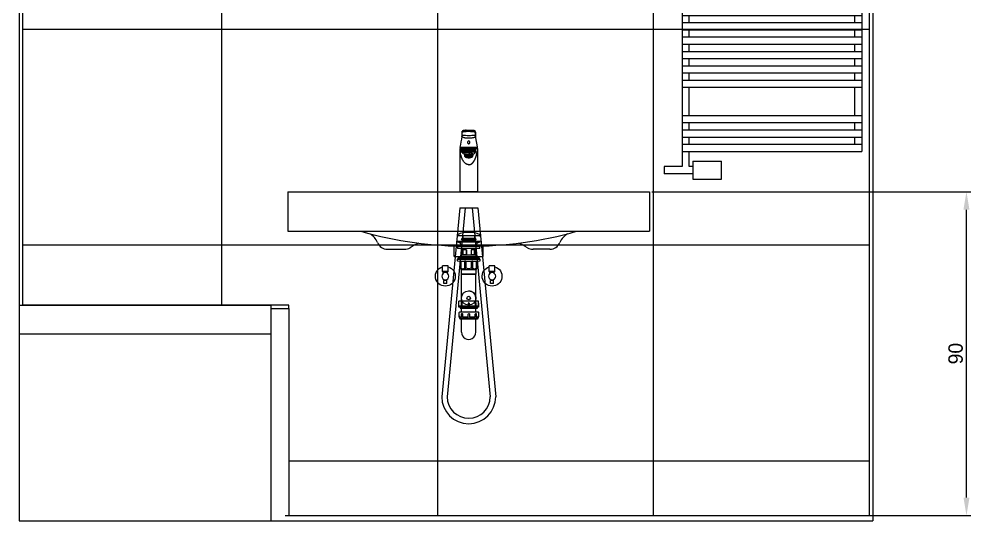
# Model space of a CAD drawing. Header units: millimetres. Extents: x 976 to 9349, y -1578 to 2211.
# Drawn here: x 4960.1 to 5224.7, y 438.6 to 578 of the extents above; entities that cross this region are included whole.
import ezdxf

# ---------------------------------------------------------------- set-up
doc = ezdxf.new("R2010")
doc.units = ezdxf.units.MM
for name, color, linetype in [('Grzejniki', 12, 'Continuous'), ('Inst - odpływ', 35, 'Continuous'), ('Inst - woda', 220, 'Continuous'), ('Meble wnętrze', 52, 'Continuous'), ('Płytki', 254, 'Continuous'), ('Wbudowane', 175, 'Continuous'), ('Ściany', 7, 'Continuous')]:
    doc.layers.add(name, color=color, linetype=linetype)
doc.dimstyles.new('ISO-25', dxfattribs={"dimtxt": 4, "dimasz": 5, "dimexe": 1.25, "dimexo": 0.625, "dimgap": 1, "dimtad": 1, "dimtxsty": 'Standard', "dimcen": 2.5, "dimadec": 0, "dimazin": 0, "dimtfac": 1, "dimtmove": 0, "dimatfit": 3, "dimfxl": 1, "dimarcsym": 0})

# ---------------------------------------------------------------- blocks, each defined once
blk = doc.blocks.new('Z$W@#24350')
for p, q in [((5, 125), (5, 3.5)), ((5, 125), (55, 125)), ((55, 125), (55, 7.68)), ((5, 123), (55, 123)), ((7, 123), (7, 121)), ((53, 123), (53, 121)), ((5, 121), (55, 121)), ((5, 119), (55, 119)), ((5, 117), (55, 117)), ((7, 119), (7, 117)), ((53, 119), (53, 117)), ((5, 115), (55, 115)), ((5, 115), (55, 115)), ((7, 115), (7, 107.17)), ((53, 115), (53, 107.17)), ((5, 107.17), (55, 107.17)), ((5, 105.17), (55, 105.17)), ((7, 105.17), (7, 103.17)), ((53, 105.17), (53, 103.17)), ((5, 103.17), (55, 103.17)), ((5, 101.17), (55, 101.17)), ((7, 101.17), (7, 99.17)), ((53, 101.17), (53, 99.17)), ((5, 99.17), (55, 99.17)), ((5, 97.17), (55, 97.17)), ((5, 97.17), (55, 97.17)), ((7, 97.17), (7, 95.17)), ((53, 97.17), (53, 95.17)), ((5, 95.17), (55, 95.17)), ((5, 93.17), (55, 93.17)), ((7, 93.17), (7, 91.17)), ((53, 93.17), (53, 91.17)), ((5, 91.17), (55, 91.17)), ((5, 89.17), (55, 89.17)), ((5, 89.17), (55, 89.17)), ((7, 89.17), (7, 87.17)), ((53, 89.17), (53, 87.17)), ((5, 87.17), (55, 87.17)), ((5, 85.17), (55, 85.17)), ((7, 85.17), (7, 83.17)), ((53, 85.17), (53, 83.17)), ((5, 83.17), (55, 83.17)), ((5, 81.17), (55, 81.17)), ((5, 81.17), (55, 81.17)), ((7, 81.17), (7, 79.17)), ((53, 81.17), (53, 79.17)), ((5, 79.17), (55, 79.17)), ((5, 77.17), (55, 77.17)), ((7, 77.17), (7, 75.17)), ((53, 77.17), (53, 75.17)), ((5, 75.17), (55, 75.17)), ((5, 73.17), (55, 73.17)), ((7, 73.17), (7, 59.5)), ((53, 73.17), (53, 59.5)), ((5, 59.5), (55, 59.5)), ((5, 57.5), (55, 57.5)), ((7, 55.5), (7, 57.5)), ((53, 55.5), (53, 57.5)), ((5, 55.5), (55, 55.5)), ((5, 53.5), (55, 53.5)), ((7, 51.5), (7, 53.5)), ((53, 51.5), (53, 53.5)), ((5, 51.5), (55, 51.5)), ((5, 51.5), (55, 51.5)), ((5, 49.5), (55, 49.5)), ((7, 47.5), (7, 49.5)), ((53, 47.5), (53, 49.5)), ((5, 47.5), (55, 47.5)), ((5, 45.5), (55, 45.5)), ((7, 43.5), (7, 45.5)), ((53, 43.5), (53, 45.5)), ((5, 43.5), (55, 43.5)), ((5, 43.5), (55, 43.5)), ((5, 41.5), (55, 41.5)), ((7, 39.5), (7, 41.5)), ((53, 39.5), (53, 41.5)), ((5, 39.5), (55, 39.5)), ((5, 37.5), (55, 37.5)), ((7, 35.5), (7, 37.5)), ((53, 35.5), (53, 37.5)), ((5, 35.5), (55, 35.5)), ((5, 35.5), (55, 35.5)), ((5, 33.5), (55, 33.5)), ((7, 31.5), (7, 33.5)), ((53, 31.5), (53, 33.5)), ((5, 31.5), (55, 31.5)), ((5, 29.5), (55, 29.5)), ((7, 27.5), (7, 29.5)), ((53, 27.5), (53, 29.5)), ((5, 27.5), (55, 27.5)), ((5, 25.5), (55, 25.5)), ((7, 17.68), (7, 25.5)), ((53, 17.68), (53, 25.5)), ((5, 17.68), (55, 17.68)), ((5, 17.68), (55, 17.68)), ((5, 15.68), (55, 15.68)), ((5, 13.68), (55, 13.68)), ((7, 13.68), (7, 15.68)), ((53, 13.68), (53, 15.68)), ((5, 11.68), (55, 11.68)), ((7, 9.68), (7, 11.68)), ((53, 9.68), (53, 11.68)), ((5, 9.68), (55, 9.68)), ((5, 7.68), (55, 7.68)), ((7, 3.5), (7, 7.68)), ((0, 3.5), (0, 1.5)), ((5, 3.5), (0, 3.5)), ((7.96, 3.5), (7, 3.5)), ((7.96, 5), (15.96, 5)), ((7.96, 5), (7.96, 0)), ((15.96, 0), (15.96, 5)), ((7.96, 1.5), (0, 1.5)), ((7.96, 0), (15.96, 0)), ((7.96, 0), (15.96, 0))]:
    blk.add_line(p, q)
blk = doc.blocks.new('Z$W@#2421')
for p, q in [((0, 257.2), (0, 0)), ((237.3, 257.2), (237.3, 0)), ((0, 0), (237.3, 0))]:
    blk.add_line(p, q)
blk = doc.blocks.new('Z$W@#19358')
for p, q in [((0, 60), (70, 60)), ((0, 60), (0, 0)), ((70, 60), (70, 0)), ((0, 52), (70, 52)), ((0, 0), (70, 0))]:
    blk.add_line(p, q)
blk = doc.blocks.new('Z$W@#25874')
for p, q in [((0, 18), (0, 7)), ((0, 18), (100.5, 18)), ((100.5, 18), (100.5, 7)), ((0, 7), (100.5, 7)), ((50.05, 7), (50.45, 7)), ((46.25, 0), (46.25, 2.93)), ((54.25, 0), (54.25, 2.93)), ((27.67, 2), (32.38, 2)), ((46.25, 0), (54.25, 0)), ((72.83, 2), (68.12, 2))]:
    blk.add_line(p, q)
for centre, radius, start, end in [((50.25, 113.46), 110.61, 254.2627, 285.7373), ((20.25, 2), 5, 22.0243, 59.8717), ((80.25, 2), 5, 120.1283, 157.9757), ((27.67, 5), 3, 202.0243, 270), ((50.15, -24.06), 31.06, 116.4959, 121.4397), ((50.35, -24.06), 31.06, 58.5603, 63.5041), ((72.83, 5), 3, 270, 337.9757), ((32.38, 5), 3, 270, 301.4397), ((68.12, 5), 3, 238.5603, 270)]:
    blk.add_arc(centre, radius, start, end)
blk = doc.blocks.new('Z$W@#20518')
for p, q in [((0.64, 16.51), (0.68, 16.77)), ((0.64, 16.5), (0.64, 16.5)), ((0.69, 16.79), (0.65, 16.53)), ((4.35, 16.53), (4.31, 16.79)), ((4.36, 16.51), (4.32, 16.77)), ((4.36, 16.5), (4.36, 16.5)), ((4.95, 12.5), (4.38, 15.41)), ((0, 11.95), (0, 11.95)), ((0, 11.95), (0, 11)), ((0, 11), (0, 0)), ((0.02, 11.99), (0.02, 11.99)), ((0.1, 12.25), (0.14, 12.25)), ((0.14, 11.95), (0.14, 11)), ((0.19, 12), (0.64, 12)), ((0.59, 11.02), (0.59, 11.95)), ((0.59, 11.95), (0.59, 11.95)), ((2.5, 11.95), (0.59, 11.95)), ((4.41, 11.74), (0.59, 11.74)), ((0.59, 11.54), (0.93, 11.54)), ((0.59, 11.45), (0.89, 11.45)), ((1.9, 11.4), (0.59, 11.4)), ((1.81, 11.38), (0.59, 11.38)), ((0.64, 12), (4.36, 12)), ((1.47, 11.14), (1.4, 11.08)), ((4.41, 11.95), (2.5, 11.95)), ((4.41, 11.4), (3.1, 11.4)), ((4.41, 11.38), (3.19, 11.38)), ((3.6, 11.08), (3.53, 11.14)), ((3.92, 11.63), (3.95, 11.62)), ((4.07, 11.54), (4.41, 11.54)), ((4.11, 11.45), (4.41, 11.45)), ((4.36, 12), (4.81, 12)), ((4.41, 11.95), (4.41, 11.95)), ((4.41, 11.02), (4.41, 11.95)), ((4.86, 12.25), (4.9, 12.25)), ((4.86, 11.95), (4.86, 11)), ((4.99, 11.98), (4.99, 11.98)), ((5, 11.95), (5, 11.95)), ((5, 11), (5, 11.95)), ((5, 0), (5, 11)), ((1.31, 10.52), (1.31, 10.24)), ((1.4, 10.09), (1.4, 10.37)), ((1.4, 10.07), (1.4, 10.09)), ((1.4, 9.73), (1.4, 10.07)), ((1.6, 10.01), (1.6, 9.81)), ((1.87, 9.83), (1.65, 9.83)), ((1.87, 9.82), (1.65, 9.82)), ((1.65, 9.59), (1.73, 9.56)), ((1.9, 9.89), (1.68, 9.91)), ((1.89, 9.88), (1.68, 9.9)), ((1.68, 9.75), (1.68, 9.82)), ((1.88, 9.77), (1.68, 9.75)), ((1.89, 9.76), (1.68, 9.74)), ((1.95, 9.94), (1.76, 9.98)), ((1.76, 9.67), (1.76, 9.75)), ((1.93, 9.71), (1.76, 9.67)), ((1.96, 9.95), (1.77, 9.99)), ((1.94, 9.7), (1.77, 9.66)), ((1.87, 9.83), (1.87, 9.88)), ((1.87, 9.83), (1.87, 9.81)), ((1.89, 9.6), (1.89, 9.69)), ((2.03, 9.65), (1.89, 9.6)), ((2.05, 9.99), (1.9, 10.04)), ((1.9, 9.89), (1.9, 9.95)), ((2.04, 9.65), (1.91, 9.6)), ((2.06, 9.99), (1.92, 10.05)), ((1.96, 9.95), (1.96, 10.02)), ((2.23, 9.83), (1.98, 9.83)), ((2.22, 9.82), (1.98, 9.82)), ((2.04, 9.82), (2.04, 9.73)), ((2.24, 9.78), (2.04, 9.73)), ((2.25, 9.76), (2.05, 9.72)), ((2.06, 9.99), (2.06, 10.09)), ((2.25, 9.87), (2.06, 9.91)), ((2.07, 9.55), (2.07, 9.64)), ((2.16, 9.61), (2.07, 9.55)), ((2.18, 10.03), (2.08, 10.09)), ((2.27, 9.88), (2.08, 9.92)), ((2.17, 9.61), (2.08, 9.55)), ((2.2, 10.03), (2.1, 10.1)), ((2.2, 10.03), (2.2, 10.11)), ((2.22, 9.83), (2.22, 9.81)), ((2.22, 9.76), (2.22, 9.66)), ((2.33, 9.73), (2.22, 9.66)), ((2.23, 9.88), (2.23, 9.83)), ((2.35, 9.91), (2.24, 9.98)), ((2.36, 9.72), (2.25, 9.65)), ((2.38, 9.92), (2.27, 9.98)), ((2.27, 9.96), (2.27, 9.88)), ((2.27, 9.52), (2.27, 9.59)), ((2.32, 9.58), (2.27, 9.52)), ((2.33, 10.05), (2.28, 10.12)), ((2.34, 9.58), (2.29, 9.52)), ((2.35, 10.05), (2.3, 10.12)), ((2.35, 10.05), (2.35, 10.13)), ((2.36, 9.87), (2.45, 9.85)), ((2.38, 10), (2.38, 9.92)), ((2.41, 9.88), (2.47, 9.86)), ((2.45, 9.85), (2.45, 9.83)), ((2.47, 9.86), (2.47, 9.89)), ((2.47, 9.77), (2.47, 9.81)), ((2.48, 9.93), (2.48, 10)), ((2.48, 9.7), (2.48, 9.63)), ((2.49, 10.06), (2.49, 10.13)), ((2.49, 9.57), (2.49, 9.51)), ((2.51, 10.06), (2.51, 10.13)), ((2.51, 9.57), (2.51, 9.51)), ((2.52, 9.93), (2.52, 10)), ((2.52, 9.77), (2.52, 9.81)), ((2.52, 9.7), (2.52, 9.63)), ((2.53, 9.86), (2.53, 9.89)), ((2.59, 9.88), (2.53, 9.86)), ((2.64, 9.87), (2.55, 9.85)), ((2.55, 9.83), (2.55, 9.85)), ((2.62, 10), (2.62, 9.92)), ((2.62, 9.92), (2.72, 9.98)), ((2.64, 9.72), (2.75, 9.65)), ((2.65, 10.05), (2.65, 10.13)), ((2.65, 10.05), (2.7, 10.12)), ((2.65, 9.91), (2.76, 9.98)), ((2.66, 9.58), (2.71, 9.52)), ((2.67, 10.05), (2.72, 10.12)), ((2.67, 9.73), (2.78, 9.66)), ((2.68, 9.58), (2.73, 9.52)), ((2.73, 9.96), (2.73, 9.88)), ((2.73, 9.88), (2.92, 9.92)), ((2.73, 9.52), (2.73, 9.59)), ((2.75, 9.87), (2.94, 9.91)), ((2.75, 9.76), (2.95, 9.72)), ((2.76, 9.78), (2.96, 9.73)), ((2.77, 9.88), (2.77, 9.83)), ((2.77, 9.83), (3.02, 9.83)), ((2.77, 9.81), (2.77, 9.83)), ((2.77, 9.82), (3.02, 9.82)), ((2.78, 9.76), (2.78, 9.66)), ((2.8, 10.03), (2.8, 10.11)), ((2.8, 10.03), (2.9, 10.1)), ((2.82, 10.03), (2.92, 10.09)), ((2.82, 9.61), (2.92, 9.55)), ((2.84, 9.61), (2.93, 9.55)), ((2.93, 9.99), (2.93, 10.09)), ((2.93, 9.99), (3.08, 10.05)), ((2.93, 9.55), (2.93, 9.64)), ((2.95, 9.99), (3.1, 10.04)), ((2.96, 9.82), (2.96, 9.73)), ((2.96, 9.65), (3.09, 9.6)), ((2.97, 9.65), (3.11, 9.6)), ((3.04, 9.95), (3.04, 10.02)), ((3.04, 9.95), (3.23, 9.99)), ((3.05, 9.94), (3.24, 9.98)), ((3.06, 9.7), (3.23, 9.66)), ((3.07, 9.71), (3.24, 9.67)), ((3.1, 9.89), (3.1, 9.95)), ((3.1, 9.89), (3.32, 9.91)), ((3.11, 9.88), (3.32, 9.9)), ((3.11, 9.76), (3.32, 9.74)), ((3.11, 9.6), (3.11, 9.69)), ((3.12, 9.83), (3.12, 9.88)), ((3.12, 9.83), (3.35, 9.83)), ((3.12, 9.81), (3.12, 9.83)), ((3.12, 9.82), (3.35, 9.82)), ((3.12, 9.77), (3.32, 9.75)), ((3.24, 9.67), (3.24, 9.75)), ((3.27, 9.56), (3.35, 9.59)), ((3.32, 9.75), (3.32, 9.82)), ((3.4, 9.81), (3.4, 10.01)), ((3.6, 10.09), (3.6, 10.37)), ((3.6, 10.07), (3.6, 10.09)), ((3.6, 9.73), (3.6, 10.07)), ((3.69, 10.24), (3.69, 10.52)), ((5, 0), (0, 0))]:
    blk.add_line(p, q)
for centre, radius, start, end in [((-80.5, 16.89), 81.15, 359.1901, 359.7284), ((0.69, 16.5), 0.0495, 171.0221, 179.4698), ((-196.29, 17.87), 196.98, 359.3672, 359.589), ((200.46, 17.8), 196.15, 180.394, 180.6168), ((4.31, 16.5), 0.0495, 0.7416, 8.978), ((190.15, 17.78), 185.79, 180.3933, 180.6284), ((-7.98, 15.95), 8.62, 356.5795, 358.6095), ((0.44, 15.44), 0.183, 347.1801, 359.8156), ((2.5, 50.92), 35.27, 267.0452, 270.0066), ((2.5, 50.95), 35.3, 269.9945, 272.9537), ((12.23, 15.91), 7.87, 181.2674, 183.5083), ((4.61, 15.44), 0.235, 180.3966, 192.3432), ((0.05, 11.95), 0.0459, 106.5926, 184.5187), ((0.66, 12.38), 0.618, 167.9971, 176.8535), ((0.55, 12.37), 0.511, 175.5338, 184.209), ((2.5, 11.36), 2.45, 158.5015, 164.8573), ((0.19, 11.95), 0.0485, 91.869, 181.7561), ((0.28, -47.32), 58.32, 89.823, 90.138), ((0.51, 11), 0.0484, 181.906, 193.6818), ((1.32, -167.23), 178.25, 89.6193, 90.233), ((1.15, 469.98), 458.99, 269.9307, 270.1679), ((2.5, 12.32), 2.32, 215.0915, 218.1672), ((0.61, 11.48), 0.1, 270, 311.4096), ((2.5, 12.32), 2.32, 218.1672, 220.098), ((2.5, 12.32), 2.32, 220.098, 222.7031), ((2.5, 12.32), 2.32, 222.7031, 232.7215), ((1.09, 11.43), 0.2, 93, 178.1439), ((1.09, 11.43), 0.2, 177.6713, 179.9994), ((1.09, 11.17), 0.2, 180, 194.1616), ((1.09, 11.17), 0.2, 180.1819, 180.6505), ((1.09, 11.17), 0.2, 192.8648, 194.4052), ((3.57, -81.23), 92.25, 89.4809, 90.6667), ((2.5, 12.32), 2.32, 307.278, 317.2965), ((3.91, 11.43), 0.2, 1.8561, 87), ((3.91, 11.17), 0.2, 320.6652, 360), ((3.91, 11.43), 0.2, 359.9904, 2.3287), ((2.5, 12.32), 2.32, 317.2965, 319.9523), ((2.5, 12.32), 2.32, 319.9523, 321.7065), ((4.38, 11.48), 0.1, 228.5904, 270), ((2.5, 12.32), 2.32, 321.7065, 324.9085), ((4.36, 11.02), 0.0484, 324.8089, 0.3249), ((4.37, 11.01), 0.0415, 326.9045, 355.9878), ((4.49, 11), 0.049, 346.3516, 358.037), ((4.76, -276.88), 287.88, 89.981, 90.0448), ((2.5, 11.36), 2.45, 15.1427, 21.4985), ((4.88, 8.04), 3.96, 88.9415, 90.9118), ((4.81, 11.95), 0.049, 358.7771, 87.5479), ((4.35, 12.38), 0.615, 3.2103, 11.9569), ((4.95, 11.95), 0.0498, 69.8781, 89.9914), ((4.45, 12.37), 0.508, 355.8532, 4.7737), ((4.95, 11.95), 0.046, 355.5708, 73.4198), ((2.5, 12.32), 2.32, 232.7215, 239.0421), ((1.77, 9.83), 0.119, 178.2011, 181.7989), ((1.96, 9.83), 0.0878, 177.554, 180), ((2.5, 9.2), 0.733, 88.6316, 91.3684), ((2.5, 11.03), 1.4, 269.2842, 270.7158), ((2.5, 8.39), 1.67, 89.6565, 90.3435), ((2.5, 11.78), 2.27, 269.7475, 270.2525), ((3.04, 9.83), 0.0878, 0, 2.446), ((3.23, 9.83), 0.119, 358.2011, 1.7989), ((2.5, 12.32), 2.32, 300.9571, 305.2578), ((2.5, 12.32), 2.32, 305.2578, 307.278)]:
    blk.add_arc(centre, radius, start, end)
for centre, major_axis, ratio, start_param, end_param in [((2.5, 13.73), (0, -0.372), 0.900028, 1.570796, 4.712389), ((0.05, 11.95), (0.0353, -0.0355), 0.997523, 2.36032, 2.673084), ((2.5, 12.24), (-2.43, 0), 0.026177, 3.381498, 6.04328), ((2.5, 10.9), (-1.2, 0), 0.374607, 3.410231, 6.014782), ((2.5, 11.07), (1.15, 0), 0.374607, 3.141593, 3.216053), ((2.5, 11.04), (1.12, 0), 0.374607, 0.032033, 3.10956), ((2.5, 10.97), (1.12, 0), 0.374607, 0.415914, 2.725679), ((2.5, 10.78), (-1.2, 0), 0.374607, 3.710852, 5.713971), ((2.5, 10.73), (1.12, 0), 0.374607, 0.738329, 2.403507), ((2.5, 10.65), (1.2, 0), 0.374607, 0.951584, 2.188942), ((2.5, 10.63), (-1.19, 0), 0.374607, 4.196659, 5.226976), ((2.5, 11.07), (1.15, 0), 0.374607, 6.208725, 6.283185), ((4.95, 11.95), (-0.0353, -0.0356), 0.994209, 3.612256, 3.92506), ((2.5, 9.6), (1.18, -0.7), 0.283658, 2.906058, 3.71371), ((2.5, 9.91), (-1.19, 0), 0.374607, 3.545419, 5.879359), ((2.5, 9.9), (1.19, 0), 0.374607, 3.530354, 3.916702), ((2.5, 9.84), (-1.07, 0), 0.374607, 0, 4.240349), ((2.5, 9.84), (-1.07, 0), 0.374607, 5.195623, 6.283185), ((2.5, 9.84), (-1.08, 0), 0.374607, 0.388292, 2.765558), ((2.5, 10.09), (-0.939, 0), 0.374607, 0.258502, 0.287956), ((2.5, 9.83), (-0.85, 0), 0.374607, 6.033151, 6.27142), ((2.5, 9.83), (-0.85, 0), 0.374607, 0.011765, 0.250034), ((2.5, 9.83), (-0.85, 0), 0.374607, -0.38943, -0.273564), ((2.5, 9.83), (-0.85, 0), 0.374607, -0.273564, -0.250034), ((2.5, 9.83), (-0.85, 0), 0.374607, 0.250034, 0.273564), ((2.5, 9.83), (-0.85, 0), 0.374607, 0.273564, 0.511834), ((2.5, 9.83), (-0.85, 0), 0.374607, 0.511834, 0.535364), ((2.5, 9.83), (-0.85, 0), 0.374607, 0.535364, 0.773633), ((2.5, 9.83), (-0.625, 0), 0.374607, -0.2778, -0.245799), ((2.5, 9.83), (-0.85, 0), 0.374607, 0.773633, 0.797163), ((2.5, 9.83), (-0.85, 0), 0.374607, 0.797163, 1.035433), ((2.5, 9.83), (-0.625, 0), 0.374607, -0.539599, -0.507598), ((2.5, 9.84), (-1.07, 0), 0.374607, 4.240349, 5.195623), ((2.5, 9.83), (-0.525, 0), 0.374607, 0.490259, 0.556938), ((2.5, 9.83), (-0.625, 0), 0.374607, -0.801399, -0.769397), ((2.5, 9.83), (-0.85, 0), 0.374607, 1.035433, 1.058963), ((2.5, 9.83), (-0.85, 0), 0.374607, 1.058963, 1.297232), ((2.5, 9.83), (-0.625, 0), 0.374607, -1.063198, -1.031197), ((2.5, 9.83), (0.275, 0), 0.374607, 3.077913, 3.141593), ((2.5, 9.83), (-0.525, 0), 0.374607, 1.013858, 1.080537), ((2.5, 9.83), (-0.275, 0), 0.374607, -0.587278, -0.459919), ((2.5, 9.83), (-0.85, 0), 0.374607, 1.297232, 1.320762), ((2.5, 9.83), (-0.85, 0), 0.374607, 1.320762, 1.559031), ((2.5, 9.83), (-0.625, 0), 0.374607, -1.324998, -1.292996), ((2.5, 9.83), (-0.275, 0), 0.374607, -1.110877, -0.983518), ((2.5, 9.85), (-0.052, 0), 0.374607, 5.257664, 6.261509), ((2.5, 9.85), (-0.215, 0), 0.374607, 1.454254, 1.687339), ((2.5, 9.83), (0.85, 0), 0.374607, 4.724154, 4.962423), ((2.5, 9.85), (0.052, 0), 0.374607, 0.021676, 1.025521), ((2.5, 9.83), (0.275, 0), 0.374607, 0.983518, 1.110877), ((2.5, 9.83), (0.625, 0), 0.374607, 1.292996, 1.324998), ((2.5, 9.83), (0.85, 0), 0.374607, -1.320762, -1.297232), ((2.5, 9.83), (0.275, 0), 0.374607, 0.459919, 0.587278), ((2.5, 9.83), (0.85, 0), 0.374607, -1.297232, -1.058963), ((2.5, 9.83), (0.525, 0), 0.374607, -1.080537, -1.013858), ((2.5, 9.83), (-0.275, 0), 0.374607, 3.141593, 3.205272), ((2.5, 9.83), (0.625, 0), 0.374607, 1.031197, 1.063198), ((2.5, 9.83), (0.85, 0), 0.374607, -1.058963, -1.035433), ((2.5, 9.83), (0.625, 0), 0.374607, 0.769397, 0.801399), ((2.5, 9.83), (0.85, 0), 0.374607, -1.035433, -0.797163), ((2.5, 9.83), (0.525, 0), 0.374607, -0.556938, -0.490259), ((2.5, 9.83), (0.625, 0), 0.374607, 0.507598, 0.539599), ((2.5, 9.83), (0.85, 0), 0.374607, -0.797163, -0.773633), ((2.5, 9.83), (0.625, 0), 0.374607, 0.245799, 0.2778), ((2.5, 9.83), (0.85, 0), 0.374607, -0.773633, -0.535364), ((2.5, 9.83), (0.85, 0), 0.374607, -0.535364, -0.511834), ((2.5, 9.83), (0.85, 0), 0.374607, -0.511834, -0.273564), ((2.5, 9.83), (0.85, 0), 0.374607, 0.273564, 0.38943), ((2.5, 9.83), (0.85, 0), 0.374607, 0.250034, 0.273564), ((2.5, 9.83), (0.85, 0), 0.374607, 0.011765, 0.250034), ((2.5, 9.83), (0.85, 0), 0.374607, 6.033151, 6.27142), ((2.5, 9.83), (0.85, 0), 0.374607, -0.273564, -0.250034), ((2.5, 9.9), (1.19, 0), 0.374607, -0.775109, -0.388761), ((2.5, 10.09), (0.939, 0), 0.374607, -0.287956, -0.258434), ((2.5, 9.6), (-1.18, -0.7), 0.283658, 2.569475, 3.377127)]:
    blk.add_ellipse(centre, major_axis=major_axis, ratio=ratio, start_param=start_param, end_param=end_param)
for centre, major_axis in [((2.5, 9.84), (-1.01, 0)), ((2.5, 9.81), (0.9, 0)), ((2.5, 9.81), (-0.87, 0)), ((2.5, 9.81), (0.625, 0)), ((2.5, 9.81), (-0.525, 0)), ((2.5, 9.81), (-0.275, 0)), ((2.5, 9.81), (-0.215, 0)), ((2.5, 9.83), (-0.052, 0))]:
    blk.add_ellipse(centre, major_axis=major_axis, ratio=0.374607)
for points, degree, knots in [([(0.64, 16.51), (0.64, 16.55), (0.69, 16.58), (0.83, 16.63), (0.89, 16.64), (1.02, 16.67), (1.1, 16.69), (1.36, 16.73), (1.57, 16.75), (2.01, 16.77), (2.26, 16.78), (2.62, 16.78), (2.74, 16.78), (2.98, 16.77), (3.1, 16.77), (3.32, 16.75), (3.43, 16.74), (3.63, 16.72), (3.73, 16.71), (3.9, 16.69), (3.98, 16.67), (4.11, 16.64), (4.17, 16.63), (4.26, 16.59), (4.3, 16.58), (4.34, 16.55), (4.36, 16.53), (4.36, 16.51)], 3, [0.0026707, 0.0026707, 0.0026707, 0.0026707, 0.125, 0.125, 0.1875, 0.1875, 0.25, 0.25, 0.375, 0.375, 0.5, 0.5, 0.5625, 0.5625, 0.625, 0.625, 0.6875, 0.6875, 0.75, 0.75, 0.8125, 0.8125, 0.875, 0.875, 0.9375, 0.9375, 0.9973776, 0.9973776, 0.9973776, 0.9973776]), ([(1.81, 17.06), (1.8, 17.06), (1.76, 17.06), (1.7, 17.05), (1.62, 17.05), (1.55, 17.04), (1.48, 17.03), (1.41, 17.02), (1.34, 17.02), (1.28, 17.01), (1.22, 17), (1.16, 16.99), (1.1, 16.98), (1.05, 16.97), (1, 16.96), (0.95, 16.95), (0.91, 16.93), (0.87, 16.92), (0.83, 16.91), (0.8, 16.9), (0.77, 16.88), (0.75, 16.86), (0.72, 16.85), (0.71, 16.83), (0.7, 16.81), (0.69, 16.8), (0.69, 16.79), (0.68, 16.78), (0.68, 16.78), (0.68, 16.78)], 3, [0, 0, 0, 0, 0.019076, 0.060416, 0.10155, 0.142446, 0.183195, 0.224092, 0.265275, 0.306719, 0.348394, 0.390267, 0.432304, 0.474474, 0.51675, 0.559119, 0.601583, 0.644171, 0.686951, 0.730026, 0.77313, 0.817599, 0.862942, 0.900184, 0.932697, 0.961898, 0.9761, 0.988545, 1, 1, 1, 1]), ([(4.32, 16.46), (4.32, 16.47), (4.3, 16.49), (4.26, 16.52), (4.22, 16.54), (4.13, 16.57), (4.08, 16.59), (3.94, 16.62), (3.87, 16.63), (3.62, 16.67), (3.41, 16.69), (2.98, 16.72), (2.74, 16.72), (2.38, 16.72), (2.26, 16.72), (2.03, 16.72), (1.92, 16.71), (1.7, 16.7), (1.59, 16.69), (1.39, 16.67), (1.3, 16.66), (1.13, 16.63), (1.06, 16.62), (0.93, 16.59), (0.87, 16.57), (0.78, 16.54), (0.74, 16.52), (0.7, 16.49), (0.68, 16.47), (0.68, 16.46)], 3, [0, 0, 0, 0, 0.0625, 0.0625, 0.125, 0.125, 0.1875, 0.1875, 0.25, 0.25, 0.375, 0.375, 0.5, 0.5, 0.5625, 0.5625, 0.625, 0.625, 0.6875, 0.6875, 0.75, 0.75, 0.8125, 0.8125, 0.875, 0.875, 0.9375, 0.9375, 1, 1, 1, 1]), ([(4.32, 16.77), (4.31, 16.79), (4.3, 16.81), (4.26, 16.84), (4.22, 16.86), (4.13, 16.89), (4.07, 16.91), (3.94, 16.94), (3.86, 16.95), (3.61, 16.99), (3.41, 17), (2.98, 17.03), (2.74, 17.04), (2.38, 17.04), (2.26, 17.03), (2.03, 17.03), (1.92, 17.02), (1.7, 17.01), (1.59, 17), (1.4, 16.98), (1.3, 16.97), (1.05, 16.94), (0.92, 16.91), (0.75, 16.85), (0.7, 16.82), (0.69, 16.79)], 3, [0, 0, 0, 0, 0.0625, 0.0625, 0.125, 0.125, 0.1875, 0.1875, 0.25, 0.25, 0.375, 0.375, 0.5, 0.5, 0.5625, 0.5625, 0.625, 0.625, 0.6875, 0.6875, 0.75, 0.75, 0.875, 0.875, 0.981561, 0.981561, 0.981561, 0.981561]), ([(1.81, 17.06), (1.82, 17.06), (1.82, 17.06), (2.04, 17.07), (2.27, 17.08), (2.61, 17.08), (2.73, 17.08), (2.96, 17.07), (3.07, 17.07), (3.26, 17.05), (3.34, 17.05), (3.41, 17.04)], 3, [0.3731924, 0.3731924, 0.3731924, 0.3731924, 0.375, 0.375, 0.5, 0.5, 0.5625, 0.5625, 0.625, 0.625, 0.673548, 0.673548, 0.673548, 0.673548]), ([(4.32, 16.78), (4.32, 16.78), (4.31, 16.78), (4.31, 16.8), (4.3, 16.82), (4.29, 16.84), (4.27, 16.85), (4.25, 16.87), (4.22, 16.88), (4.19, 16.9), (4.16, 16.91), (4.12, 16.93), (4.08, 16.94), (4.03, 16.95), (3.99, 16.96), (3.94, 16.97), (3.88, 16.98), (3.83, 16.99), (3.77, 17), (3.7, 17.01), (3.64, 17.02), (3.57, 17.03), (3.5, 17.03), (3.45, 17.04), (3.42, 17.04), (3.42, 17.04)], 3, [0, 0, 0, 0, 0.0064, 0.04567, 0.08734, 0.127735, 0.168341, 0.214115, 0.264534, 0.316313, 0.367396, 0.417718, 0.467439, 0.516678, 0.5655, 0.613923, 0.661943, 0.709541, 0.756694, 0.803395, 0.850158, 0.897052, 0.944238, 0.991672, 1, 1, 1, 1]), ([(0.68, 15.69), (0.68, 15.64), (0.66, 15.59), (0.63, 15.5), (0.62, 15.47), (0.62, 15.43)], 3, [0, 0, 0, 0, 0.5, 0.5, 0.9501233, 0.9501233, 0.9501233, 0.9501233]), ([(0.62, 15.36), (0.62, 15.36), (0.62, 15.38), (0.62, 15.39), (0.62, 15.4)], 3, [0.93253152, 0.93253152, 0.93253152, 0.93253152, 0.94179482, 0.97733394, 0.97733394, 0.97733394, 0.97733394]), ([(2.5, 14.83), (2.5, 14.83), (2.48, 14.83), (2.34, 14.83), (2.13, 14.84), (1.88, 14.86), (1.7, 14.88), (1.52, 14.91), (1.31, 14.95), (1.07, 15.02), (0.85, 15.11), (0.72, 15.2), (0.66, 15.27), (0.63, 15.31), (0.62, 15.35), (0.62, 15.36)], 3, [0, 0, 0, 0, 0.0001601, 0.013885, 0.1383322, 0.2007896, 0.2632471, 0.3259081, 0.388569, 0.5140823, 0.6397244, 0.7652065, 0.8244941, 0.8832568, 0.9325315, 0.9325315, 0.9325315, 0.9325315]), ([(2.17, 13.73), (2.17, 13.72), (2.17, 13.72), (2.18, 13.64), (2.2, 13.56), (2.23, 13.5)], 3, [0.2436404, 0.2436404, 0.2436404, 0.2436404, 0.25, 0.25, 0.3522261, 0.3522261, 0.3522261, 0.3522261]), ([(2.23, 13.5), (2.24, 13.48), (2.25, 13.47), (2.29, 13.42), (2.32, 13.38), (2.4, 13.33), (2.45, 13.32), (2.55, 13.32), (2.6, 13.33), (2.68, 13.38), (2.71, 13.42), (2.75, 13.47), (2.76, 13.48), (2.77, 13.5)], 3, [0.3522261, 0.3522261, 0.3522261, 0.3522261, 0.375, 0.375, 0.4375, 0.4375, 0.5, 0.5, 0.5625, 0.5625, 0.625, 0.625, 0.6482126, 0.6482126, 0.6482126, 0.6482126]), ([(4.38, 15.42), (4.38, 15.42), (4.39, 15.38), (4.37, 15.32), (4.32, 15.24), (4.25, 15.17), (4.11, 15.09), (3.91, 15.02), (3.72, 14.96), (3.52, 14.92), (3.29, 14.88), (3.04, 14.86), (2.85, 14.84), (2.69, 14.84), (2.58, 14.83), (2.53, 14.83), (2.5, 14.83)], 3, [0, 0, 0, 0, 0.013688, 0.13744, 0.199859, 0.262484, 0.387994, 0.513659, 0.576516, 0.63929, 0.764355, 0.826785, 0.889216, 0.95154, 0.975767, 1, 1, 1, 1]), ([(2.77, 13.5), (2.8, 13.56), (2.82, 13.64), (2.82, 13.72), (2.82, 13.72), (2.82, 13.73)], 3, [0.6482126, 0.6482126, 0.6482126, 0.6482126, 0.75, 0.75, 0.75622, 0.75622, 0.75622, 0.75622]), ([(4.38, 15.42), (4.38, 15.43), (4.38, 15.44), (4.37, 15.46), (4.37, 15.47), (4.37, 15.5), (4.36, 15.52), (4.34, 15.57), (4.34, 15.59), (4.33, 15.64), (4.32, 15.67), (4.32, 15.69)], 3, [0, 0, 0, 0, 0.125, 0.125, 0.25, 0.25, 0.5, 0.5, 0.75, 0.75, 1, 1, 1, 1]), ([(0.04, 12.33), (0.04, 12.32), (0.04, 12.31), (0.04, 12.29), (0.05, 12.28), (0.06, 12.27), (0.07, 12.26), (0.08, 12.25), (0.09, 12.25), (0.1, 12.25), (0.1, 12.25)], 3, [0, 0, 0, 0, 0.125485, 0.332541, 0.485528, 0.616498, 0.73763, 0.867428, 0.99162, 1, 1, 1, 1]), ([(0.05, 12), (0.05, 12), (0.06, 12), (0.07, 12), (0.08, 12), (0.12, 12), (0.19, 12)], 2, [0, 0, 0, 0.25, 0.25, 0.5, 0.5, 1, 1, 1]), ([(2.5, 7.5), (2.47, 7.5), (2.4, 7.5), (2.3, 7.51), (2.21, 7.53), (2.11, 7.56), (2.01, 7.59), (1.86, 7.66), (1.67, 7.78), (1.45, 7.96), (1.25, 8.18), (1.02, 8.48), (0.79, 8.89), (0.62, 9.28), (0.53, 9.54), (0.47, 9.71), (0.37, 10.02), (0.27, 10.38), (0.19, 10.73), (0.16, 10.91), (0.14, 11)], 3, [0, 0, 0, 0, 0.020145, 0.040425, 0.060949, 0.081821, 0.103143, 0.125008, 0.184476, 0.249931, 0.309364, 0.374919, 0.499874, 0.624886, 0.656145, 0.687405, 0.749922, 0.874957, 0.937481, 1, 1, 1, 1]), ([(0.59, 11.95), (0.59, 11.96), (0.6, 11.98), (0.61, 11.99), (0.63, 12), (0.64, 12)], 3, [0, 0, 0, 0, 0.5, 0.5, 1, 1, 1, 1]), ([(2.5, 10.77), (2.39, 10.77), (2.29, 10.77), (2.09, 10.76), (1.99, 10.75), (1.71, 10.71), (1.56, 10.67), (1.34, 10.57), (1.28, 10.51), (1.27, 10.42), (1.28, 10.39), (1.31, 10.36)], 3, [0, 0, 0, 0, 0.125, 0.125, 0.25, 0.25, 0.5, 0.5, 0.75, 0.75, 0.8691703, 0.8691703, 0.8691703, 0.8691703]), ([(2.5, 7.5), (2.6, 7.5), (2.8, 7.52), (3.03, 7.59), (3.28, 7.72), (3.54, 7.93), (3.78, 8.21), (3.96, 8.46), (4.11, 8.7), (4.24, 8.97), (4.36, 9.23), (4.46, 9.48), (4.55, 9.77), (4.64, 10.05), (4.71, 10.32), (4.77, 10.54), (4.81, 10.73), (4.84, 10.87), (4.85, 10.96), (4.86, 11)], 6, [0, 0, 0, 0, 0, 0, 0, 0.124771, 0.24198, 0.296993, 0.355535, 0.423178, 0.479877, 0.533835, 0.620794, 0.694291, 0.737046, 0.794752, 0.88218, 0.94109, 1, 1, 1, 1, 1, 1, 1]), ([(2.5, 10.77), (2.61, 10.77), (2.71, 10.77), (2.91, 10.76), (3.01, 10.75), (3.29, 10.71), (3.44, 10.67), (3.66, 10.57), (3.72, 10.51), (3.73, 10.42), (3.72, 10.39), (3.69, 10.36)], 3, [0, 0, 0, 0, 0.125, 0.125, 0.25, 0.25, 0.5, 0.5, 0.75, 0.75, 0.86917, 0.86917, 0.86917, 0.86917]), ([(4.36, 12), (4.37, 12), (4.38, 11.99), (4.4, 11.98), (4.41, 11.96), (4.41, 11.95)], 3, [0, 0, 0, 0, 0.5, 0.5, 1, 1, 1, 1]), ([(4.4, 10.99), (4.4, 10.99), (4.4, 10.99), (4.4, 10.99), (4.4, 10.99), (4.4, 10.99)], 3, [0.89292728, 0.89292728, 0.89292728, 0.89292728, 0.90625, 0.90625, 0.91214376, 0.91214376, 0.91214376, 0.91214376]), ([(4.9, 12.25), (4.9, 12.25), (4.91, 12.25), (4.92, 12.25), (4.93, 12.26), (4.94, 12.27), (4.95, 12.28), (4.96, 12.29), (4.96, 12.31), (4.96, 12.32), (4.96, 12.33)], 3, [0, 0, 0, 0, 0.011953, 0.132539, 0.26172, 0.385903, 0.512636, 0.652945, 0.8199, 1, 1, 1, 1])]:
    blk.add_open_spline(points, degree=degree, knots=knots)
for points in [[(0.64, 16.51), (0.64, 16.51), (0.64, 16.51), (0.64, 16.51)], [(4.36, 16.51), (4.36, 16.51), (4.36, 16.51), (4.36, 16.51)], [(0.62, 15.36), (0.42, 14.35), (0.23, 13.36), (0.04, 12.38)], [(4.96, 12.38), (4.77, 13.36), (4.58, 14.35), (4.38, 15.36)], [(0.14, 12.25), (0.14, 12.25), (0.14, 12.25), (0.14, 12.25)], [(0.6, 10.99), (0.6, 10.99), (0.6, 10.99), (0.6, 10.99)], [(0.89, 11.17), (0.89, 11.17), (0.89, 11.17), (0.89, 11.17)], [(4.06, 11.04), (4.06, 11.04), (4.06, 11.04), (4.06, 11.04)], [(4.11, 11.17), (4.11, 11.17), (4.11, 11.17), (4.11, 11.17)], [(4.41, 11.02), (4.41, 11.02), (4.41, 11.02), (4.41, 11.02)], [(4.86, 12.25), (4.86, 12.25), (4.86, 12.25), (4.86, 12.25)]]:
    blk.add_open_spline(points, degree=3)
blk = doc.blocks.new('Z$W@#14109')
for p, q in [((0, 10.91), (0, 10.84)), ((0.09, 10.75), (0.22, 10.73)), ((6.23, 10.73), (0.22, 10.73)), ((1.56, 10.73), (1.57, 10.71)), ((4.88, 10.71), (1.57, 10.71)), ((1.57, 10.71), (1.57, 10)), ((4.88, 10.71), (4.89, 10.73)), ((4.88, 10), (4.88, 10.71)), ((6.23, 10.73), (6.36, 10.75)), ((6.45, 10.84), (6.45, 10.91)), ((6.33, 9.04), (0.12, 9.04)), ((6.33, 9.04), (0.12, 9.04)), ((0.12, 9.04), (0.31, 8.96)), ((6.3, 9.19), (0.15, 9.19)), ((6.14, 8.96), (0.31, 8.96)), ((0.34, 8.96), (0.34, 8.94)), ((6.12, 8.94), (0.34, 8.94)), ((1.53, 9.86), (1.2, 9.83)), ((1.2, 9.73), (1.53, 9.7)), ((1.57, 9.97), (1.53, 9.86)), ((4.92, 9.86), (1.53, 9.86)), ((4.92, 9.7), (1.53, 9.7)), ((1.53, 9.7), (1.57, 9.59)), ((1.72, 9.5), (1.57, 9.49)), ((4.88, 9.49), (1.57, 9.49)), ((1.57, 9.49), (1.57, 9.33)), ((4.88, 9.33), (1.57, 9.33)), ((1.57, 9.33), (1.62, 9.28)), ((4.88, 10), (1.57, 10)), ((1.61, 9.56), (4.84, 9.56)), ((4.83, 9.28), (1.62, 9.28)), ((1.72, 9.56), (1.72, 9.5)), ((4.74, 9.5), (1.72, 9.5)), ((2.13, 9.28), (2.13, 9.19)), ((4.33, 9.19), (4.33, 9.28)), ((4.74, 9.5), (4.74, 9.56)), ((4.88, 9.49), (4.74, 9.5)), ((4.83, 9.28), (4.88, 9.33)), ((4.92, 9.86), (4.88, 9.97)), ((4.88, 9.59), (4.92, 9.7)), ((4.88, 9.33), (4.88, 9.49)), ((5.25, 9.83), (4.92, 9.86)), ((4.92, 9.7), (5.25, 9.73)), ((6.12, 8.94), (6.12, 8.96)), ((6.14, 8.96), (6.33, 9.04)), ((0.13, 7.84), (6.33, 7.84)), ((0.13, 7.84), (0.13, 7.24)), ((6.33, 7.24), (0.13, 7.24)), ((5.29, 5.37), (1.16, 5.37)), ((1.16, 5.37), (1.16, 4.65)), ((1.18, 7.87), (1.18, 7.84)), ((1.23, 7.24), (1.23, 5.37)), ((1.33, 6.79), (1.33, 5.55)), ((2.58, 6.79), (1.33, 6.79)), ((1.33, 5.55), (2.58, 5.55)), ((1.59, 6.79), (1.59, 5.55)), ((2.57, 6.79), (2.57, 5.55)), ((2.57, 6.79), (2.57, 5.55)), ((2.58, 5.55), (2.58, 6.79)), ((2.58, 5.55), (2.58, 6.79)), ((3.88, 6.79), (3.88, 5.55)), ((5.12, 6.79), (3.88, 6.79)), ((3.88, 5.55), (5.12, 5.55)), ((4.86, 5.55), (4.86, 6.79)), ((4.86, 6.79), (4.86, 5.55)), ((4.86, 6.74), (4.86, 5.55)), ((4.86, 6.74), (4.86, 5.55)), ((4.86, 5.55), (4.86, 6.73)), ((5.12, 5.55), (5.12, 6.79)), ((5.22, 5.37), (5.22, 7.24)), ((5.28, 7.84), (5.28, 7.87)), ((5.29, 4.65), (5.29, 5.37)), ((6.33, 7.24), (6.33, 7.84)), ((0.05, 4.27), (6.4, 4.27)), ((0.05, 4.27), (0.05, 3.9)), ((0.17, 3.75), (0.77, 3.64)), ((0.23, 4.5), (6.23, 4.5)), ((0.23, 4.5), (0.23, 4.27)), ((5.83, 4.65), (0.63, 4.65)), ((0.64, 3.67), (5.81, 3.67)), ((0.9, 3.67), (0.77, 3.67)), ((0.94, 1.73), (0.94, 3.47)), ((0.94, 3.47), (0.94, 3.47)), ((0.94, 3.47), (0.94, 3.47)), ((1.04, 3.47), (1.04, 1.73)), ((1.04, 3.47), (1.04, 3.47)), ((2.39, 3.67), (2.08, 3.67)), ((2.18, 1.73), (2.18, 3.47)), ((2.18, 3.47), (2.18, 3.47)), ((2.41, 3.47), (2.41, 1.73)), ((2.41, 3.47), (2.41, 3.47)), ((4.04, 1.73), (4.04, 3.47)), ((4.04, 3.47), (4.04, 3.47)), ((4.37, 3.67), (4.06, 3.67)), ((4.27, 3.47), (4.27, 1.73)), ((4.27, 3.47), (4.27, 3.47)), ((5.41, 1.73), (5.41, 3.47)), ((5.41, 3.47), (5.41, 3.47)), ((5.51, 3.47), (5.51, 1.73)), ((5.51, 3.47), (5.51, 3.47)), ((5.51, 3.47), (5.51, 3.47)), ((5.68, 3.67), (5.55, 3.67)), ((5.68, 3.64), (6.28, 3.75)), ((5.68, 3.67), (5.68, 3.64)), ((6.23, 4.27), (6.23, 4.5)), ((6.4, 3.9), (6.4, 4.27)), ((0.94, 1.73), (0.94, 1.59)), ((0.94, 1.73), (1.04, 1.73)), ((0.94, 1.59), (1.16, 1.37)), ((1.16, 1.37), (5.3, 1.37)), ((1.16, 1.37), (1.16, 0.14)), ((1.16, 0.14), (5.3, 0.14)), ((1.16, 0.14), (1.23, 0.1)), ((5.22, 0.1), (1.23, 0.1)), ((5.22, 0), (1.23, 0)), ((1.28, 0.1), (1.28, 0)), ((5.18, 0), (1.28, 0)), ((2.18, 1.73), (2.41, 1.73)), ((4.04, 1.73), (4.27, 1.73)), ((5.18, 0), (5.18, 0.1)), ((5.22, 0.1), (5.3, 0.14)), ((5.3, 1.37), (5.51, 1.59)), ((5.3, 0.14), (5.3, 1.37)), ((5.41, 1.73), (5.51, 1.73)), ((5.51, 1.73), (5.51, 1.59))]:
    blk.add_line(p, q)
for centre, radius, start, end in [((0.14, 10.91), 0.14, 112.986, 180), ((0.1, 10.84), 0.1, 180, 262), ((3.23, 3.64), 8.04, 67.014, 112.986), ((6.31, 10.91), 0.14, 0, 67.014), ((6.35, 10.84), 0.1, 278, 0), ((0.15, 9.11), 0.075, 90, 247.3013), ((0.15, 9.11), 0.075, 246.3243, 246.8128), ((0.08, 7.87), 1.1, 0, 76.328), ((1.21, 9.78), 0.05, 94.5, 265.5), ((1.61, 9.95), 0.05, 90, 159.5317), ((1.61, 9.61), 0.05, 200.492, 270), ((4.84, 9.95), 0.05, 20.4683, 90), ((4.84, 9.61), 0.05, 270, 339.508), ((5.25, 9.78), 0.05, 274.5, 85.5), ((6.38, 7.87), 1.1, 103.672, 180), ((6.3, 9.11), 0.075, 292.6987, 90), ((6.3, 9.11), 0.075, 293.1872, 293.6757), ((1.78, 6.66), 0.2, 139.4583, 157.9566), ((4.68, 6.66), 0.2, 21.4873, 40.5417), ((4.67, 6.66), 0.2, 21.0401, 40.5417), ((0.2, 3.9), 0.15, 180, 260), ((0.63, 4.05), 0.6, 90, 131.4096), ((0.74, 3.47), 0.203, 0.7183, 79.9086), ((5.71, 3.47), 0.203, 100.0766, 179.2964), ((5.71, 3.47), 0.203, 177.6137, 179.2817), ((5.83, 4.05), 0.6, 48.5904, 90), ((6.25, 3.9), 0.15, 280, 0), ((1.61, 2.83), 1.25, 242.5951, 297.4049), ((4.84, 2.83), 1.25, 242.5951, 297.4049)]:
    blk.add_arc(centre, radius, start, end)
for points, knots in [([(0.77, 3.64), (0.79, 3.64), (0.81, 3.63), (0.85, 3.62), (0.87, 3.6), (0.89, 3.58), (0.9, 3.56), (0.92, 3.53), (0.94, 3.49), (0.94, 3.46), (0.94, 3.44)], [0, 0, 0, 0, 0.15789, 0.285238, 0.381823, 0.452383, 0.542561, 0.663962, 0.81653, 1, 1, 1, 1]), ([(0.9, 3.67), (0.91, 3.66), (0.93, 3.66), (0.96, 3.64), (0.98, 3.62), (1.01, 3.59), (1.03, 3.54), (1.03, 3.49), (1.04, 3.47)], [0, 0, 0, 0, 0.151423, 0.251026, 0.383445, 0.501565, 0.759992, 1, 1, 1, 1]), ([(2.18, 3.47), (2.18, 3.48), (2.18, 3.52), (2.17, 3.56), (2.16, 3.6), (2.14, 3.62), (2.12, 3.64), (2.1, 3.66), (2.09, 3.66), (2.08, 3.67)], [0, 0, 0, 0, 0.158155, 0.324554, 0.499143, 0.617079, 0.749328, 0.848779, 1, 1, 1, 1]), ([(2.39, 3.67), (2.39, 3.66), (2.4, 3.66), (2.4, 3.64), (2.41, 3.62), (2.41, 3.59), (2.41, 3.54), (2.41, 3.49), (2.41, 3.47)], [0, 0, 0, 0, 0.151423, 0.251026, 0.383445, 0.501565, 0.759992, 1, 1, 1, 1]), ([(4.04, 3.47), (4.04, 3.48), (4.04, 3.52), (4.04, 3.56), (4.04, 3.6), (4.04, 3.62), (4.05, 3.64), (4.05, 3.66), (4.06, 3.66), (4.06, 3.67)], [0, 0, 0, 0, 0.158155, 0.324554, 0.499143, 0.617079, 0.749328, 0.848779, 1, 1, 1, 1]), ([(4.37, 3.67), (4.36, 3.66), (4.35, 3.66), (4.33, 3.64), (4.31, 3.62), (4.29, 3.59), (4.27, 3.54), (4.27, 3.49), (4.27, 3.47)], [0, 0, 0, 0, 0.151423, 0.251026, 0.383445, 0.501565, 0.759992, 1, 1, 1, 1]), ([(5.41, 3.47), (5.42, 3.48), (5.42, 3.52), (5.43, 3.56), (5.45, 3.6), (5.47, 3.62), (5.49, 3.64), (5.52, 3.66), (5.54, 3.66), (5.55, 3.67)], [0, 0, 0, 0, 0.158155, 0.324554, 0.499143, 0.617079, 0.749328, 0.848779, 1, 1, 1, 1]), ([(5.51, 3.44), (5.51, 3.46), (5.51, 3.49), (5.52, 3.52), (5.54, 3.54), (5.55, 3.56), (5.57, 3.59), (5.59, 3.61), (5.63, 3.63), (5.66, 3.64), (5.68, 3.64)], [0, 0, 0, 0, 0.157707, 0.284932, 0.381532, 0.45214, 0.542348, 0.663657, 0.816294, 1, 1, 1, 1]), ([(4.04, 1.73), (3.77, 1.64), (3.5, 1.59), (2.95, 1.58), (2.68, 1.64), (2.41, 1.73)], [0, 0, 0, 0, 0.5, 0.5, 1, 1, 1, 1])]:
    blk.add_open_spline(points, degree=3, knots=knots)
blk = doc.blocks.new('Z$W@#21502')
for p, q in [((3.15, 4.9), (2.35, 4.9)), ((2.35, 4.9), (2.35, 4.1)), ((3.15, 4.1), (2.35, 4.1)), ((2.55, 4.1), (2.55, 3.88)), ((2.95, 4.1), (2.95, 3.88)), ((3.15, 4.9), (3.15, 4.1)), ((1.95, 1.58), (2.15, 1.79)), ((1.95, 1.58), (1.95, 0)), ((3.55, 1.58), (1.95, 1.58)), ((3.55, 0), (1.95, 0)), ((2.15, 2.1), (2.15, 1.79)), ((3.35, 2.1), (3.35, 1.79)), ((3.55, 1.58), (3.35, 1.79)), ((3.55, 1.58), (3.55, 0))]:
    blk.add_line(p, q)
blk.add_circle((2.75, 2.9), 1)
blk.add_arc((2.75, 2.9), 2.75, 286.9124, 253.0876)
blk = doc.blocks.new('Z$W@#75')
for p, q in [((27.19, 16.68), (22.19, -35.82)), ((28.7, 16.68), (23.69, -35.82)), ((27.19, 16.68), (32.19, 16.68)), ((30.67, 16.68), (35.69, -35.82)), ((32.19, 16.68), (37.19, -35.82))]:
    blk.add_line(p, q)
for radius in [7.5, 6]:
    blk.add_arc((29.69, -35.82), radius, 180, 0)
blk = doc.blocks.new('*D315')
at = {"layer": 'Defpoints', "color": 0}
for p in [(5135.32, 530.06), (5223.43, 530.06), (5136.37, 440.06)]:
    blk.add_point(p, dxfattribs=at)
at = {"layer": 'Płytki', "color": 0, "lineweight": -2}
for p, q in [((5135.95, 530.06), (5224.68, 530.06)), ((5223.43, 445.06), (5223.43, 525.06)), ((5137, 440.06), (5224.68, 440.06))]:
    blk.add_line(p, q, dxfattribs=at)
at = {"layer": 'Płytki', "color": 0}
for points in [[(5224.27, 525.06), (5222.6, 525.06), (5223.43, 530.06)], [(5222.6, 445.06), (5224.27, 445.06), (5223.43, 440.06)]]:
    blk.add_solid(points, dxfattribs=at)
at = {"layer": 'Płytki', "color": 0, "insert": (5220.43, 485.06), "char_height": 4, "attachment_point": 5, "rotation": 90}
blk.add_mtext('90', dxfattribs=at)

msp = doc.modelspace()

# ---------------------------------------------------------------- linework, layer by layer
at = {"layer": 'Inst - odpływ'}
for p, q in [((5083.072, 499.663), (5083.072, 507.211)), ((5087.075, 499.663), (5087.075, 507.211)), ((5087.795, 499.663), (5082.351, 499.663)), ((5082.351, 497.98), (5082.351, 499.663)), ((5087.795, 497.98), (5087.795, 499.663)), ((5083.073, 491.005), (5083.073, 494.656)), ((5087.073, 491.005), (5087.073, 494.656))]:
    msp.add_line(p, q, dxfattribs=at)
for radius in [2, 0.5]:
    msp.add_circle((5085.073, 500.511), radius, dxfattribs=at)
msp.add_arc((5085.073, 491.005), 2, 179.99999, 0.00001, dxfattribs=at)
at = {"layer": 'Inst - odpływ', "color": 250}
for points, knots in [([(5083.104, 496.653), (5083.104, 496.653), (5083.063, 500.513), (5083.063, 500.513), (5083.063, 500.513), (5083.063, 501.616), (5083.957, 502.511), (5085.06, 502.511), (5085.06, 502.511), (5085.06, 502.511), (5085.065, 502.511), (5085.073, 502.511)], [0, 0, 0, 0, 0.25, 0.25, 0.25, 0.25, 0.5, 0.5, 0.5, 0.5, 0.50752371, 0.50752371, 0.50752371, 0.50752371]), ([(5087.042, 496.653), (5087.042, 496.653), (5087.084, 500.513), (5087.084, 500.513), (5087.084, 500.513), (5087.084, 501.616), (5086.189, 502.511), (5085.086, 502.511), (5085.086, 502.511), (5085.086, 502.511), (5085.082, 502.511), (5085.073, 502.511)], [0, 0, 0, 0, 0.25, 0.25, 0.25, 0.25, 0.5, 0.5, 0.5, 0.5, 0.50752371, 0.50752371, 0.50752371, 0.50752371]), ([(5087.795, 499.074), (5087.795, 499.074), (5087.795, 497.98), (5087.795, 497.98), (5087.795, 497.98), (5087.795, 497.98), (5082.351, 497.98), (5082.351, 497.98), (5082.351, 497.98), (5082.351, 497.98), (5082.351, 499.177), (5082.351, 499.177)], [0, 0, 0, 0, 0.25, 0.25, 0.25, 0.25, 0.5, 0.5, 0.5, 0.5, 1, 1, 1, 1]), ([(5087.775, 498.261), (5087.775, 498.261), (5087.147, 498.268), (5087.147, 498.268), (5087.147, 498.268), (5087.147, 498.268), (5087.147, 498.959), (5087.147, 498.959), (5087.147, 498.959), (5087.147, 498.959), (5087.132, 499.037), (5087.132, 499.037), (5087.132, 499.037), (5087.132, 499.037), (5087.108, 499.107), (5087.108, 499.107), (5087.108, 499.107), (5087.108, 499.107), (5087.023, 499.169), (5087.023, 499.169), (5087.023, 499.169), (5087.023, 499.169), (5086.907, 499.161), (5086.907, 499.161), (5086.907, 499.161), (5086.907, 499.161), (5086.86, 499.114), (5086.86, 499.114), (5086.86, 499.114), (5086.86, 499.114), (5086.829, 499.014), (5086.829, 499.014), (5086.829, 499.014), (5086.829, 499.014), (5086.829, 498.268), (5086.829, 498.268), (5086.829, 498.268), (5086.829, 498.268), (5085.272, 498.268), (5085.272, 498.268), (5085.272, 498.268), (5085.272, 498.268), (5085.271, 498.97), (5085.271, 498.97), (5085.271, 498.97), (5085.271, 499.079), (5085.183, 499.168), (5085.073, 499.168), (5085.073, 499.168), (5084.964, 499.168), (5084.875, 499.079), (5084.875, 498.97), (5084.875, 498.97), (5084.875, 498.97), (5084.877, 498.268), (5084.877, 498.268), (5084.877, 498.268), (5084.877, 498.268), (5083.288, 498.268), (5083.288, 498.268), (5083.288, 498.268), (5083.288, 498.268), (5083.296, 499.014), (5083.296, 499.014), (5083.296, 499.014), (5083.296, 499.014), (5083.25, 499.107), (5083.25, 499.107), (5083.25, 499.107), (5083.25, 499.107), (5083.172, 499.161), (5083.172, 499.161), (5083.172, 499.161), (5083.172, 499.161), (5083.079, 499.161), (5083.079, 499.161), (5083.079, 499.161), (5083.079, 499.161), (5083.025, 499.076), (5083.025, 499.076), (5083.025, 499.076), (5083.025, 499.076), (5083.009, 498.975), (5083.009, 498.975), (5083.009, 498.975), (5083.009, 498.975), (5083.009, 498.261), (5083.009, 498.261), (5083.009, 498.261), (5083.009, 498.261), (5082.374, 498.268), (5082.374, 498.268)], [0, 0, 0, 0, 0.0416667, 0.0416667, 0.0416667, 0.0416667, 0.0833333, 0.0833333, 0.0833333, 0.0833333, 0.125, 0.125, 0.125, 0.125, 0.1666667, 0.1666667, 0.1666667, 0.1666667, 0.2083333, 0.2083333, 0.2083333, 0.2083333, 0.25, 0.25, 0.25, 0.25, 0.2916667, 0.2916667, 0.2916667, 0.2916667, 0.3333333, 0.3333333, 0.3333333, 0.3333333, 0.375, 0.375, 0.375, 0.375, 0.4166667, 0.4166667, 0.4166667, 0.4166667, 0.4583333, 0.4583333, 0.4583333, 0.4583333, 0.5, 0.5, 0.5, 0.5, 0.5416667, 0.5416667, 0.5416667, 0.5416667, 0.5833333, 0.5833333, 0.5833333, 0.5833333, 0.625, 0.625, 0.625, 0.625, 0.6666667, 0.6666667, 0.6666667, 0.6666667, 0.7083333, 0.7083333, 0.7083333, 0.7083333, 0.75, 0.75, 0.75, 0.75, 0.7916667, 0.7916667, 0.7916667, 0.7916667, 0.8333333, 0.8333333, 0.8333333, 0.8333333, 0.875, 0.875, 0.875, 0.875, 0.9166667, 0.9166667, 0.9166667, 0.9166667, 1, 1, 1, 1]), ([(5082.682, 497.97), (5082.682, 497.97), (5082.685, 497.646), (5082.685, 497.646), (5082.685, 497.646), (5082.685, 497.646), (5087.502, 497.646), (5087.502, 497.646), (5087.502, 497.646), (5087.502, 497.646), (5087.496, 497.97), (5087.496, 497.97)], [0, 0, 0, 0, 0.25, 0.25, 0.25, 0.25, 0.5, 0.5, 0.5, 0.5, 1, 1, 1, 1]), ([(5082.462, 495.249), (5082.462, 495.249), (5082.442, 496.474), (5082.442, 496.474), (5082.442, 496.474), (5082.442, 496.583), (5082.531, 496.672), (5082.64, 496.672), (5082.64, 496.672), (5082.64, 496.672), (5087.569, 496.671), (5087.569, 496.671), (5087.569, 496.671), (5087.569, 496.671), (5087.703, 496.637), (5087.703, 496.637), (5087.703, 496.637), (5087.703, 496.637), (5087.761, 496.537), (5087.761, 496.537), (5087.761, 496.537), (5087.761, 496.537), (5087.786, 496.386), (5087.786, 496.386), (5087.786, 496.386), (5087.786, 496.386), (5087.778, 495.258), (5087.778, 495.258)], [0, 0, 0, 0, 0.125, 0.125, 0.125, 0.125, 0.25, 0.25, 0.25, 0.25, 0.375, 0.375, 0.375, 0.375, 0.5, 0.5, 0.5, 0.5, 0.625, 0.625, 0.625, 0.625, 0.75, 0.75, 0.75, 0.75, 1, 1, 1, 1]), ([(5082.359, 496.193), (5082.359, 496.193), (5082.393, 494.989), (5082.393, 494.989), (5082.393, 494.989), (5082.393, 494.989), (5087.837, 494.989), (5087.837, 494.989), (5087.837, 494.989), (5087.837, 494.989), (5087.853, 496.185), (5087.853, 496.185)], [0, 0, 0, 0, 0.25, 0.25, 0.25, 0.25, 0.5, 0.5, 0.5, 0.5, 1, 1, 1, 1]), ([(5087.495, 494.95), (5087.495, 494.95), (5087.494, 494.656), (5087.494, 494.656), (5087.494, 494.656), (5087.494, 494.656), (5082.669, 494.656), (5082.669, 494.656), (5082.669, 494.656), (5082.669, 494.656), (5082.678, 494.968), (5082.678, 494.968)], [0, 0, 0, 0, 0.25, 0.25, 0.25, 0.25, 0.5, 0.5, 0.5, 0.5, 1, 1, 1, 1]), ([(5082.413, 495.269), (5082.413, 495.269), (5083.041, 495.277), (5083.041, 495.277), (5083.041, 495.277), (5083.041, 495.277), (5083.041, 495.968), (5083.041, 495.968), (5083.041, 495.968), (5083.041, 495.968), (5083.056, 496.046), (5083.056, 496.046), (5083.056, 496.046), (5083.056, 496.046), (5083.08, 496.115), (5083.08, 496.115), (5083.08, 496.115), (5083.08, 496.115), (5083.165, 496.177), (5083.165, 496.177), (5083.165, 496.177), (5083.165, 496.177), (5083.281, 496.17), (5083.281, 496.17), (5083.281, 496.17), (5083.281, 496.17), (5083.328, 496.123), (5083.328, 496.123), (5083.328, 496.123), (5083.328, 496.123), (5083.359, 496.022), (5083.359, 496.022), (5083.359, 496.022), (5083.359, 496.022), (5083.359, 495.277), (5083.359, 495.277), (5083.359, 495.277), (5083.359, 495.277), (5084.916, 495.277), (5084.916, 495.277), (5084.916, 495.277), (5084.916, 495.277), (5084.917, 495.979), (5084.917, 495.979), (5084.917, 495.979), (5084.917, 496.088), (5085.005, 496.177), (5085.115, 496.177), (5085.115, 496.177), (5085.224, 496.177), (5085.313, 496.088), (5085.313, 495.979), (5085.313, 495.979), (5085.313, 495.979), (5085.311, 495.277), (5085.311, 495.277), (5085.311, 495.277), (5085.311, 495.277), (5086.9, 495.277), (5086.9, 495.277), (5086.9, 495.277), (5086.9, 495.277), (5086.892, 496.022), (5086.892, 496.022), (5086.892, 496.022), (5086.892, 496.022), (5086.938, 496.115), (5086.938, 496.115), (5086.938, 496.115), (5086.938, 496.115), (5087.016, 496.17), (5087.016, 496.17), (5087.016, 496.17), (5087.016, 496.17), (5087.109, 496.17), (5087.109, 496.17), (5087.109, 496.17), (5087.109, 496.17), (5087.163, 496.084), (5087.163, 496.084), (5087.163, 496.084), (5087.163, 496.084), (5087.179, 495.984), (5087.179, 495.984), (5087.179, 495.984), (5087.179, 495.984), (5087.179, 495.269), (5087.179, 495.269), (5087.179, 495.269), (5087.179, 495.269), (5087.814, 495.277), (5087.814, 495.277)], [0, 0, 0, 0, 0.0416667, 0.0416667, 0.0416667, 0.0416667, 0.0833333, 0.0833333, 0.0833333, 0.0833333, 0.125, 0.125, 0.125, 0.125, 0.1666667, 0.1666667, 0.1666667, 0.1666667, 0.2083333, 0.2083333, 0.2083333, 0.2083333, 0.25, 0.25, 0.25, 0.25, 0.2916667, 0.2916667, 0.2916667, 0.2916667, 0.3333333, 0.3333333, 0.3333333, 0.3333333, 0.375, 0.375, 0.375, 0.375, 0.4166667, 0.4166667, 0.4166667, 0.4166667, 0.4583333, 0.4583333, 0.4583333, 0.4583333, 0.5, 0.5, 0.5, 0.5, 0.5416667, 0.5416667, 0.5416667, 0.5416667, 0.5833333, 0.5833333, 0.5833333, 0.5833333, 0.625, 0.625, 0.625, 0.625, 0.6666667, 0.6666667, 0.6666667, 0.6666667, 0.7083333, 0.7083333, 0.7083333, 0.7083333, 0.75, 0.75, 0.75, 0.75, 0.7916667, 0.7916667, 0.7916667, 0.7916667, 0.8333333, 0.8333333, 0.8333333, 0.8333333, 0.875, 0.875, 0.875, 0.875, 0.9166667, 0.9166667, 0.9166667, 0.9166667, 1, 1, 1, 1])]:
    msp.add_open_spline(points, degree=3, knots=knots, dxfattribs=at)
at = {"layer": 'Płytki'}
for p, q in [((4961.073, 695.259), (4961.073, 498.559)), ((5016.373, 695.259), (5016.373, 498.559)), ((5076.373, 695.259), (5076.373, 440.059)), ((5136.373, 695.259), (5136.373, 440.059)), ((5196.373, 695.259), (5196.373, 440.059)), ((4961.073, 575.259), (5196.373, 575.259)), ((4961.073, 515.259), (5196.373, 515.259)), ((5035.073, 498.559), (4961.073, 498.559)), ((5030.073, 497.559), (5035.073, 497.559)), ((5035.073, 497.559), (5035.073, 498.559)), ((5035.073, 497.559), (5035.073, 440.059)), ((5035.073, 455.259), (5196.373, 455.259)), ((5034.073, 440.059), (5197.373, 440.059))]:
    msp.add_line(p, q, dxfattribs=at)
at = {"layer": 'Ściany'}
msp.add_line((5030.073, 497.559), (5030.073, 438.559), dxfattribs=at)

# ---------------------------------------------------------------- block references
at = {"layer": 'Grzejniki'}
msp.add_blockref('Z$W@#24350', (5139.373, 533.559), dxfattribs=at)
at = {"layer": 'Inst - odpływ'}
msp.add_blockref('Z$W@#14109', (5081.848, 507.071), dxfattribs=at)
at = {"layer": 'Inst - woda', "xscale": -1, "rotation": 180}
for p in [(5075.823, 509.459), (5088.823, 509.459)]:
    msp.add_blockref('Z$W@#21502', p, dxfattribs=at)
at = {"layer": 'Meble wnętrze'}
msp.add_blockref('Z$W@#75', (5055.388, 508.897), dxfattribs=at)
at = {"layer": 'Wbudowane'}
for name, p in [('Z$W@#20518', (5082.574, 530.059)), ('Z$W@#25874', (5034.823, 512.059)), ('Z$W@#19358', (4960.073, 438.559))]:
    msp.add_blockref(name, p, dxfattribs=at)
at = {"layer": 'Ściany'}
msp.add_blockref('Z$W@#2421', (4960.073, 438.559), dxfattribs=at)

# ---------------------------------------------------------------- dimensions: what is measured, and where the dimension line sits
at = {"layer": 'Płytki'}
dim = msp.add_linear_dim(base=(5223.434, 530.059), p1=(5136.373, 440.059), p2=(5135.323, 530.059), angle=90, dimstyle='ISO-25', dxfattribs=at)
dim.commit()
dim.dimension.update_dxf_attribs({"geometry": '*D315', "text_midpoint": (5220.434, 485.059)})

doc.saveas('drawing.dxf')
